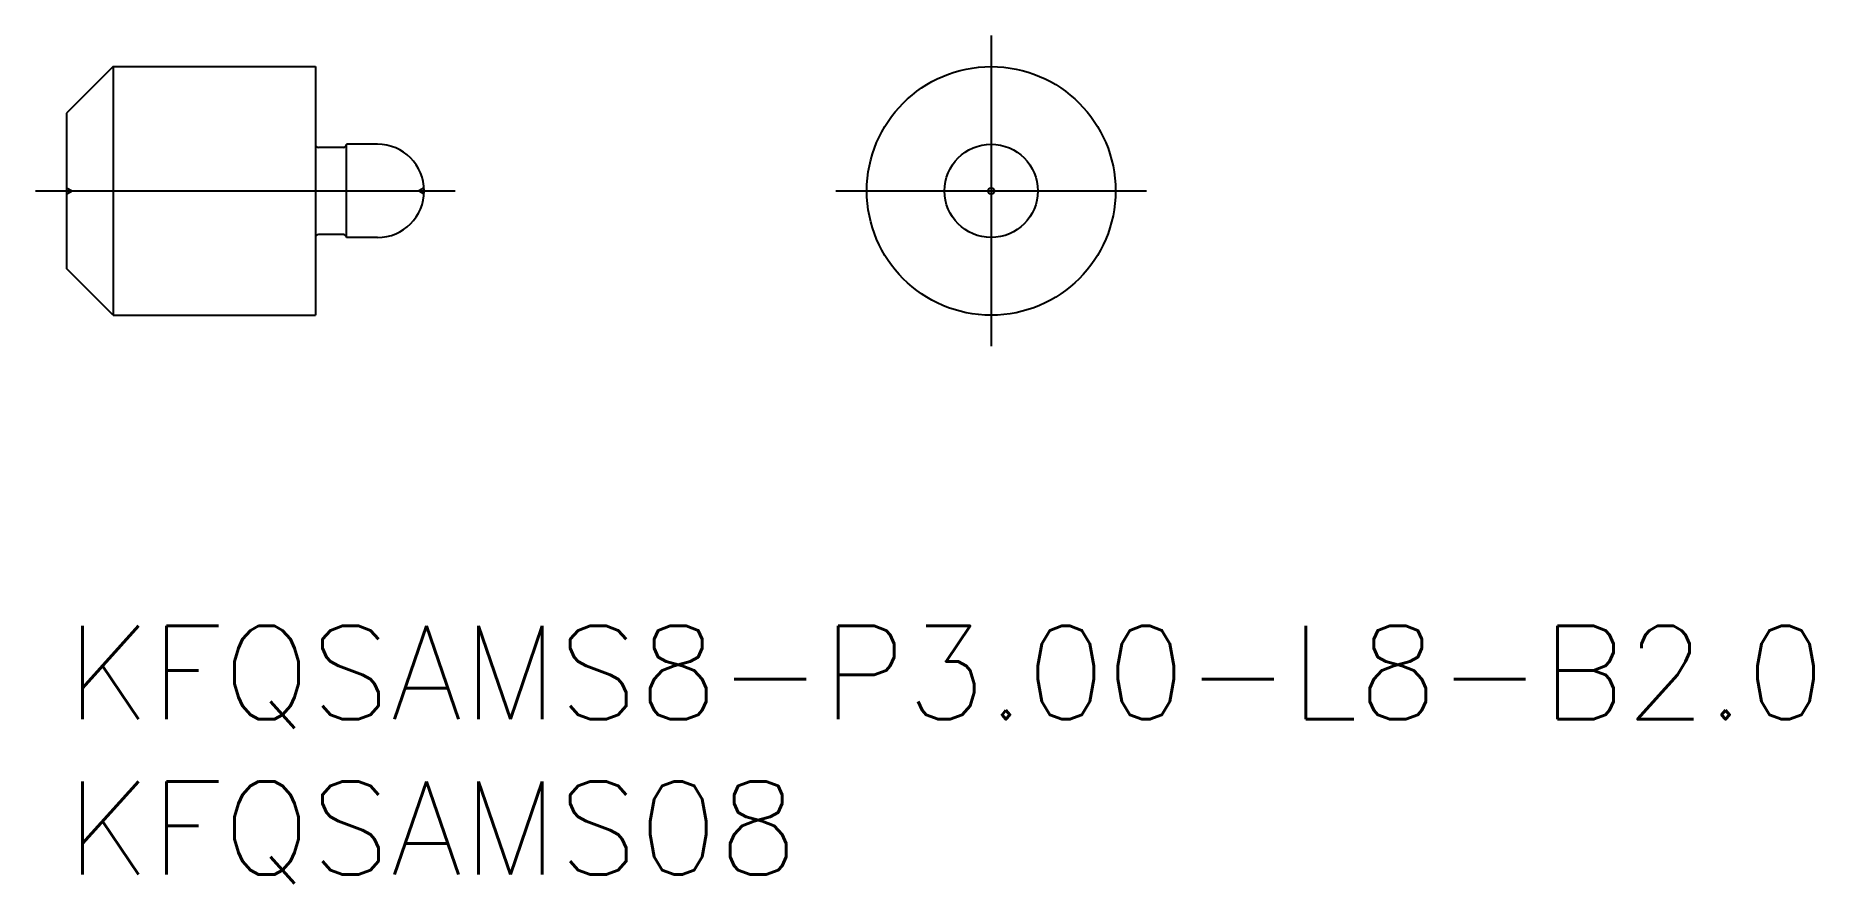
# Model space of a CAD drawing. Extents: x -1 to 56.2, y -8.3 to 19.
import ezdxf

# ---------------------------------------------------------------- set-up
doc = ezdxf.new("R2010")
doc.units = 0
doc.header["$LTSCALE"] = 0.5
doc.linetypes.add('CENTER', pattern=[50.8, 31.75, -6.35, 6.35, -6.35])
doc.linetypes.add('DASHED', pattern=[19.05, 12.7, -6.35])
for name, color, linetype in [('MSM_CENTER', 1, 'CENTER'), ('MSM_CONTINUOUS', 7, 'CONTINUOUS'), ('MSM_DASHED', 4, 'DASHED'), ('MSM_PART_NUMBER', 7, 'CONTINUOUS')]:
    doc.layers.add(name, color=color, linetype=linetype)
doc.styles.get("Standard").update_dxf_attribs({"font": 'txt.shx', "height": 3, "bigfont": 'bigfont.shx'})

# ---------------------------------------------------------------- blocks, each defined once
blk = doc.blocks.new('*U9')
at = {"layer": 'MSM_PART_NUMBER'}
blk.add_text('KFQSAMS8-P3.00-L8-B2.0', height=3, dxfattribs=at).set_placement((0, -3))
blk = doc.blocks.new('*U10')
at = {"layer": 'MSM_PART_NUMBER'}
blk.add_text('KFQSAMS08', height=3, dxfattribs=at).set_placement((0, -8))

msp = doc.modelspace()

# ---------------------------------------------------------------- linework, layer by layer
at = {"layer": 'MSM_CENTER'}
for p, q in [((29.738, 19), (29.738, 9)), ((-1, 14), (12.5, 14)), ((24.738, 14), (34.738, 14))]:
    msp.add_line(p, q, dxfattribs=at)
at = {"layer": 'MSM_CONTINUOUS'}
for p, q in [((1.5, 18), (0, 16.5)), ((1.5, 18), (8, 18)), ((1.5, 18), (1.5, 10)), ((8, 18), (8, 10)), ((0, 16.5), (0, 11.5)), ((10, 15.5), (9, 15.5)), ((9, 12.5), (9, 15.5)), ((8.9, 15.4), (8.1, 15.4)), ((8.9, 12.6), (8.1, 12.6)), ((10, 12.5), (9, 12.5)), ((1.5, 10), (0, 11.5)), ((1.5, 10), (8, 10))]:
    msp.add_line(p, q, dxfattribs=at)
for radius in [4, 1.5, 0.1]:
    msp.add_circle((29.738, 14), radius, dxfattribs=at)
for centre, radius, start, end in [((8.1, 15.5), 0.1, 180, 270), ((8.9, 15.5), 0.1, 270, 0), ((10, 14), 1.5, 270, 90), ((8.1, 12.5), 0.1, 90, 180), ((8.9, 12.5), 0.1, 0, 90)]:
    msp.add_arc(centre, radius, start, end, dxfattribs=at)
at = {"layer": 'MSM_DASHED'}
for p, q in [((0, 14.1), (0.173, 14)), ((0, 13.9), (0.173, 14)), ((11.497, 14.1), (11.323, 14)), ((11.497, 13.9), (11.323, 14))]:
    msp.add_line(p, q, dxfattribs=at)

# ---------------------------------------------------------------- block references
at = {"layer": 'MSM_CONTINUOUS'}
for name in ['*U9', '*U10']:
    msp.add_blockref(name, (0, 0), dxfattribs=at)

doc.saveas('drawing.dxf')
